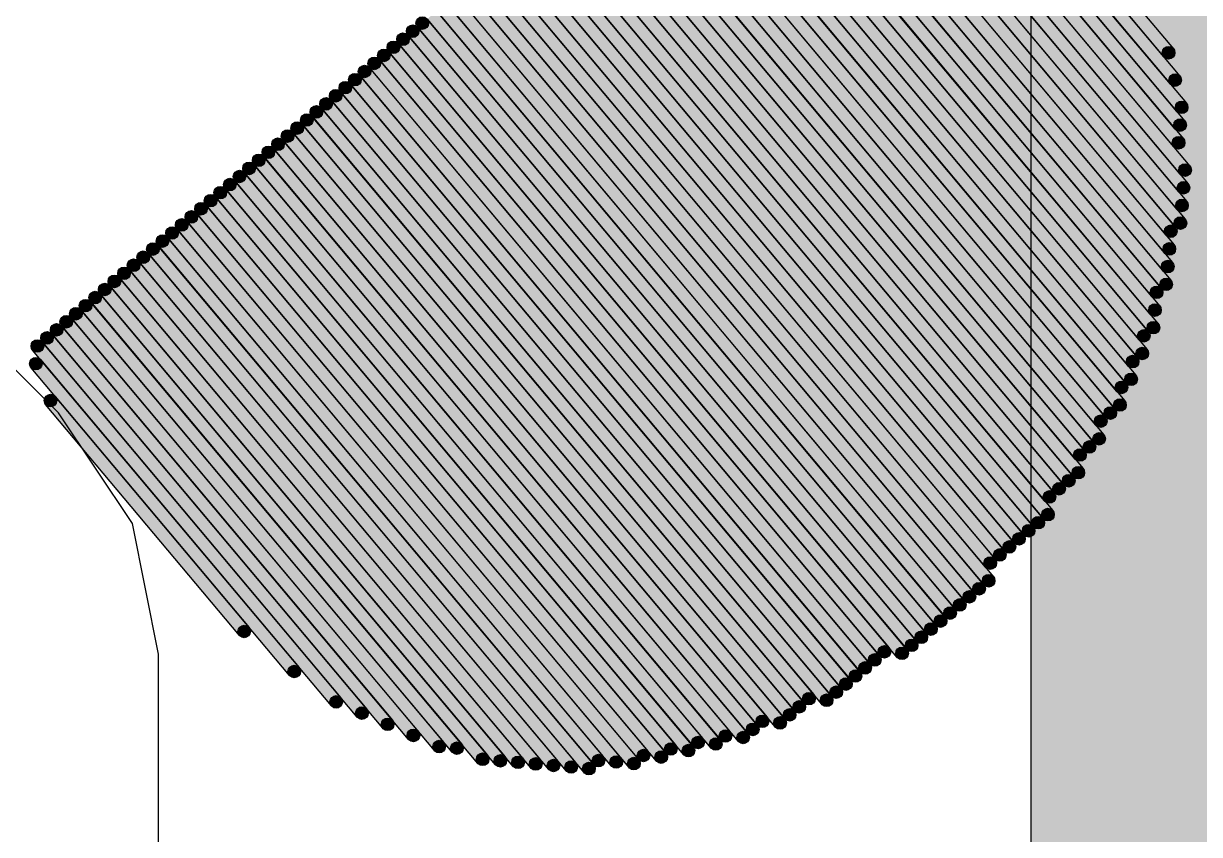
# Model space of a CAD drawing. Header units: millimetres. Extents: x -4 to 157, y -60 to 103.
# Drawn here: x 94.089 to 97.603, y 3.989 to 6.413 of the extents above; entities that cross this region are included whole.
import ezdxf

# ---------------------------------------------------------------- set-up
doc = ezdxf.new("R2010")
doc.units = ezdxf.units.MM
for name, color, linetype, true_color in [('BottomSolder', 6, 'Continuous', 0xff00ff), ('TopLayer', 1, 'Continuous', 0xff0000), ('TopOverlay', 2, 'Continuous', 0xffff00)]:
    doc.layers.add(name, color=color, linetype=linetype, true_color=true_color)

msp = doc.modelspace()

# ---------------------------------------------------------------- hatches: boundary and pattern name
at = {"layer": 'BottomSolder', "true_color": 0xff00ff}
for points in [[(96.5313, 7.4631), (96.5601, 7.4872), (97.5252, 6.3373), (97.4964, 6.3131)], [(96.5026, 7.4392), (96.5314, 7.4633), (97.5447, 6.2557), (97.516, 6.2315)], [(96.4451, 7.3908), (96.4738, 7.4149), (97.5596, 6.1211), (97.5308, 6.0969)], [(96.4738, 7.415), (96.5025, 7.4391), (97.5641, 6.1741), (97.5353, 6.1499)], [(96.4163, 7.3668), (96.4451, 7.3909), (97.555, 6.0683), (97.5262, 6.0442)], [(96.3876, 7.3425), (96.4163, 7.3667), (97.5744, 5.9866), (97.5456, 5.9624)], [(96.33, 7.2943), (96.3588, 7.3184), (97.5651, 5.8809), (97.5364, 5.8568)], [(96.3589, 7.3185), (96.3877, 7.3426), (97.5697, 5.9337), (97.541, 5.9096)], [(96.3013, 7.2702), (96.33, 7.2943), (97.5604, 5.828), (97.5317, 5.8039)], [(96.2438, 7.2219), (96.2726, 7.246), (97.5273, 5.751), (97.4985, 5.7269)], [(96.2726, 7.2462), (96.3013, 7.2704), (97.5317, 5.8039), (97.503, 5.7798)], [(96.215, 7.1978), (96.2437, 7.2219), (97.5224, 5.6981), (97.4937, 5.674)], [(96.1575, 7.1495), (96.1862, 7.1736), (97.4892, 5.621), (97.4604, 5.5969)], [(96.1863, 7.1737), (96.2151, 7.1978), (97.5178, 5.6451), (97.4891, 5.621)], [(96.1288, 7.1254), (96.1575, 7.1495), (97.4844, 5.5681), (97.4557, 5.544)], [(96.0713, 7.0772), (96.1, 7.1013), (97.4511, 5.4912), (97.4224, 5.4671)], [(96.1001, 7.1013), (96.1289, 7.1255), (97.4798, 5.5154), (97.4511, 5.4913)], [(96.0426, 7.0531), (96.0713, 7.0773), (97.4465, 5.4383), (97.4178, 5.4142)], [(95.9849, 7.0049), (96.0136, 7.029), (97.4131, 5.3613), (97.3843, 5.3371)], [(96.0138, 7.0288), (96.0426, 7.0529), (97.4176, 5.4142), (97.3889, 5.3901)], [(95.9563, 6.9807), (95.9851, 7.0048), (97.3844, 5.3371), (97.3557, 5.3129)], [(95.9277, 6.9566), (95.9565, 6.9807), (97.3797, 5.2844), (97.3509, 5.2603)], [(95.8701, 6.9082), (95.8988, 6.9324), (97.3223, 5.2361), (97.2935, 5.212)], [(95.8987, 6.9324), (95.9274, 6.9566), (97.351, 5.2603), (97.3223, 5.2362)], [(95.8412, 6.8841), (95.87, 6.9082), (97.3176, 5.1832), (97.2888, 5.1591)], [(95.7838, 6.8359), (95.8126, 6.86), (97.2602, 5.135), (97.2314, 5.1108)], [(95.8126, 6.8601), (95.8413, 6.8842), (97.2888, 5.159), (97.2601, 5.1349)], [(95.755, 6.8118), (95.7837, 6.8359), (97.2554, 5.0821), (97.2267, 5.058)], [(95.6976, 6.7635), (95.7264, 6.7876), (97.1979, 5.0339), (97.1692, 5.0098)], [(95.7263, 6.7878), (95.7551, 6.8119), (97.2268, 5.058), (97.198, 5.0339)], [(95.6687, 6.7395), (95.6975, 6.7636), (97.1692, 5.0098), (97.1404, 4.9857)], [(95.6113, 6.6913), (95.64, 6.7155), (97.136, 4.9327), (97.1072, 4.9086)], [(95.64, 6.7153), (95.6687, 6.7394), (97.1647, 4.9568), (97.1359, 4.9327)], [(95.5826, 6.6672), (95.6114, 6.6913), (97.1071, 4.9085), (97.0783, 4.8844)], [(95.525, 6.6188), (95.5538, 6.6429), (97.0496, 4.8604), (97.0208, 4.8362)], [(95.5538, 6.6428), (95.5825, 6.667), (97.0782, 4.8844), (97.0495, 4.8603)], [(95.4961, 6.5947), (95.5248, 6.6188), (97.0208, 4.8362), (96.9921, 4.8121)], [(95.4675, 6.5705), (95.4963, 6.5946), (96.9922, 4.812), (96.9634, 4.7879)], [(95.4101, 6.5223), (95.4389, 6.5464), (96.9588, 4.735), (96.93, 4.7109)], [(95.4388, 6.5464), (95.4675, 6.5705), (96.9875, 4.7591), (96.9588, 4.735)], [(95.3814, 6.4982), (95.4102, 6.5223), (96.9299, 4.7109), (96.9012, 4.6868)], [(95.3237, 6.45), (95.3525, 6.4741), (96.8722, 4.6625), (96.8435, 4.6384)], [(95.3525, 6.4741), (95.3813, 6.4983), (96.9012, 4.6869), (96.8725, 4.6628)], [(95.2949, 6.4259), (95.3237, 6.45), (96.8437, 4.6386), (96.815, 4.6145)], [(95.2376, 6.3776), (95.2664, 6.4017), (96.7863, 4.5903), (96.7576, 4.5662)], [(95.2661, 6.4018), (95.2949, 6.4259), (96.8149, 4.6145), (96.7861, 4.5904)], [(95.2087, 6.3534), (95.2374, 6.3775), (96.7575, 4.566), (96.7288, 4.5419)], [(95.1513, 6.3052), (95.1801, 6.3293), (96.6758, 4.5466), (96.6471, 4.5225)], [(95.18, 6.3293), (95.2087, 6.3534), (96.7287, 4.5421), (96.7, 4.5179)], [(95.1226, 6.2812), (95.1514, 6.3053), (96.6471, 4.5225), (96.6183, 4.4984)], [(95.065, 6.2327), (95.0937, 6.2568), (96.5895, 4.4744), (96.5607, 4.4502)], [(95.0937, 6.257), (95.1224, 6.2811), (96.6182, 4.4984), (96.5895, 4.4743)], [(95.0363, 6.2087), (95.065, 6.2328), (96.5608, 4.4503), (96.532, 4.4261)], [(95.0075, 6.1845), (95.0362, 6.2087), (96.532, 4.426), (96.5033, 4.4019)], [(94.95, 6.1363), (94.9787, 6.1605), (96.4504, 4.4066), (96.4216, 4.3824)], [(94.9788, 6.1604), (95.0075, 6.1845), (96.5033, 4.402), (96.4745, 4.3779)], [(94.9213, 6.1121), (94.9501, 6.1363), (96.4216, 4.3823), (96.3929, 4.3581)], [(94.8637, 6.064), (94.8924, 6.0881), (96.3641, 4.3342), (96.3353, 4.3101)], [(94.8926, 6.088), (94.9214, 6.1121), (96.3929, 4.3583), (96.3641, 4.3342)], [(94.835, 6.0397), (94.8637, 6.0639), (96.3113, 4.3389), (96.2825, 4.3148)], [(94.7774, 5.9915), (94.8062, 6.0157), (96.2538, 4.2906), (96.2251, 4.2665)], [(94.8061, 6.0156), (94.8349, 6.0397), (96.2825, 4.3147), (96.2538, 4.2906)], [(94.7486, 5.9676), (94.7774, 5.9917), (96.2009, 4.2951), (96.1722, 4.271)], [(94.6912, 5.9191), (94.72, 5.9432), (96.1192, 4.2757), (96.0905, 4.2516)], [(94.72, 5.9433), (94.7488, 5.9674), (96.1722, 4.2711), (96.1434, 4.247)], [(94.6625, 5.895), (94.6912, 5.9192), (96.0906, 4.2514), (96.0618, 4.2272)], [(94.605, 5.8468), (94.6338, 5.871), (96.009, 4.232), (95.9802, 4.2078)], [(94.6337, 5.8709), (94.6625, 5.895), (96.0377, 4.2562), (96.009, 4.2321)], [(94.5763, 5.8226), (94.605, 5.8467), (95.9561, 4.2367), (95.9273, 4.2126)], [(94.5187, 5.7745), (94.5475, 5.7986), (95.8744, 4.2172), (95.8457, 4.1931)], [(94.5475, 5.7986), (94.5762, 5.8227), (95.9272, 4.2126), (95.8985, 4.1885)], [(94.4899, 5.7502), (94.5187, 5.7743), (95.8216, 4.2216), (95.7928, 4.1975)], [(94.4612, 5.7263), (94.49, 5.7504), (95.7929, 4.1976), (95.7641, 4.1735)], [(94.4035, 5.6779), (94.4323, 5.702), (95.6871, 4.2069), (95.6583, 4.1828)], [(94.4323, 5.702), (94.4611, 5.7261), (95.7399, 4.2024), (95.7111, 4.1782)], [(94.375, 5.6538), (94.4037, 5.6779), (95.6341, 4.2116), (95.6054, 4.1874)], [(94.3175, 5.6054), (94.3462, 5.6296), (95.5283, 4.2209), (95.4995, 4.1967)], [(94.3463, 5.6297), (94.3751, 5.6538), (95.5812, 4.2162), (95.5524, 4.1921)], [(94.2887, 5.5814), (94.3174, 5.6056), (95.4754, 4.2255), (95.4466, 4.2013)], [(94.2312, 5.5332), (94.2599, 5.5573), (95.3455, 4.2635), (95.3168, 4.2393)], [(94.26, 5.5572), (94.2888, 5.5813), (95.3985, 4.2587), (95.3698, 4.2346)], [(94.2025, 5.509), (94.2312, 5.5332), (95.2686, 4.2968), (95.2398, 4.2727)], [(94.1449, 5.4608), (94.1736, 5.4849), (95.1147, 4.3635), (95.0859, 4.3393)], [(94.1737, 5.4849), (94.2025, 5.509), (95.1915, 4.3301), (95.1627, 4.306)], [(94.1162, 5.4366), (94.145, 5.4608), (95.0376, 4.397), (95.0089, 4.3729)], [(94.1115, 5.3838), (94.1402, 5.4079), (94.9124, 4.4879), (94.8837, 4.4638)], [(94.1552, 5.2734), (94.184, 5.2976), (94.7629, 4.6075), (94.7342, 4.5833)]]:
    msp.add_hatch(color=6, dxfattribs=at).paths.add_polyline_path(points, flags=0)
h = msp.add_hatch(color=6, dxfattribs=at)
edge = h.paths.add_edge_path(flags=0)
edge.add_arc((95.2805, 6.4138), 0.0188, 0, 360)
h = msp.add_hatch(color=6, dxfattribs=at)
edge = h.paths.add_edge_path(flags=0)
edge.add_arc((95.252, 6.3896), 0.0188, 0, 360)
h = msp.add_hatch(color=6, dxfattribs=at)
edge = h.paths.add_edge_path(flags=0)
edge.add_arc((95.223, 6.3655), 0.0188, 0, 360)
h = msp.add_hatch(color=6, dxfattribs=at)
edge = h.paths.add_edge_path(flags=0)
edge.add_arc((95.1657, 6.3172), 0.0188, 0, 360)
h = msp.add_hatch(color=6, dxfattribs=at)
edge = h.paths.add_edge_path(flags=0)
edge.add_arc((95.1944, 6.3413), 0.0188, 0, 360)
h = msp.add_hatch(color=6, dxfattribs=at)
edge = h.paths.add_edge_path(flags=0)
edge.add_arc((97.5108, 6.3252), 0.0188, 0, 360)
h = msp.add_hatch(color=6, dxfattribs=at)
edge = h.paths.add_edge_path(flags=0)
edge.add_arc((95.137, 6.2933), 0.0188, 0, 360)
h = msp.add_hatch(color=6, dxfattribs=at)
edge = h.paths.add_edge_path(flags=0)
edge.add_arc((95.0793, 6.2448), 0.0188, 0, 360)
h = msp.add_hatch(color=6, dxfattribs=at)
edge = h.paths.add_edge_path(flags=0)
edge.add_arc((95.1081, 6.2691), 0.0188, 0, 360)
h = msp.add_hatch(color=6, dxfattribs=at)
edge = h.paths.add_edge_path(flags=0)
edge.add_arc((97.5303, 6.2436), 0.0188, 0, 360)
h = msp.add_hatch(color=6, dxfattribs=at)
edge = h.paths.add_edge_path(flags=0)
edge.add_arc((95.0507, 6.2208), 0.0188, 0, 360)
h = msp.add_hatch(color=6, dxfattribs=at)
edge = h.paths.add_edge_path(flags=0)
edge.add_arc((94.9931, 6.1724), 0.0188, 0, 360)
h = msp.add_hatch(color=6, dxfattribs=at)
edge = h.paths.add_edge_path(flags=0)
edge.add_arc((95.0219, 6.1966), 0.0188, 0, 360)
h = msp.add_hatch(color=6, dxfattribs=at)
edge = h.paths.add_edge_path(flags=0)
edge.add_arc((94.9643, 6.1484), 0.0188, 0, 360)
h = msp.add_hatch(color=6, dxfattribs=at)
edge = h.paths.add_edge_path(flags=0)
edge.add_arc((97.5497, 6.162), 0.0188, 0, 360)
h = msp.add_hatch(color=6, dxfattribs=at)
edge = h.paths.add_edge_path(flags=0)
edge.add_arc((94.907, 6.1), 0.0188, 0, 360)
h = msp.add_hatch(color=6, dxfattribs=at)
edge = h.paths.add_edge_path(flags=0)
edge.add_arc((94.9357, 6.1242), 0.0188, 0, 360)
h = msp.add_hatch(color=6, dxfattribs=at)
edge = h.paths.add_edge_path(flags=0)
edge.add_arc((97.5452, 6.109), 0.0188, 0, 360)
h = msp.add_hatch(color=6, dxfattribs=at)
edge = h.paths.add_edge_path(flags=0)
edge.add_arc((94.8781, 6.0761), 0.0188, 0, 360)
h = msp.add_hatch(color=6, dxfattribs=at)
edge = h.paths.add_edge_path(flags=0)
edge.add_arc((94.8205, 6.0277), 0.0188, 0, 360)
h = msp.add_hatch(color=6, dxfattribs=at)
edge = h.paths.add_edge_path(flags=0)
edge.add_arc((94.8494, 6.0518), 0.0188, 0, 360)
h = msp.add_hatch(color=6, dxfattribs=at)
edge = h.paths.add_edge_path(flags=0)
edge.add_arc((97.5406, 6.0562), 0.0188, 0, 360)
h = msp.add_hatch(color=6, dxfattribs=at)
edge = h.paths.add_edge_path(flags=0)
edge.add_arc((94.7918, 6.0036), 0.0188, 0, 360)
h = msp.add_hatch(color=6, dxfattribs=at)
edge = h.paths.add_edge_path(flags=0)
edge.add_arc((94.7344, 5.9553), 0.0188, 0, 360)
h = msp.add_hatch(color=6, dxfattribs=at)
edge = h.paths.add_edge_path(flags=0)
edge.add_arc((94.763, 5.9796), 0.0188, 0, 360)
h = msp.add_hatch(color=6, dxfattribs=at)
edge = h.paths.add_edge_path(flags=0)
edge.add_arc((97.56, 5.9745), 0.0188, 0, 360)
h = msp.add_hatch(color=6, dxfattribs=at)
edge = h.paths.add_edge_path(flags=0)
edge.add_arc((94.7056, 5.9311), 0.0188, 0, 360)
h = msp.add_hatch(color=6, dxfattribs=at)
edge = h.paths.add_edge_path(flags=0)
edge.add_arc((97.5553, 5.9216), 0.0188, 0, 360)
h = msp.add_hatch(color=6, dxfattribs=at)
edge = h.paths.add_edge_path(flags=0)
edge.add_arc((94.6769, 5.9071), 0.0188, 0, 360)
h = msp.add_hatch(color=6, dxfattribs=at)
edge = h.paths.add_edge_path(flags=0)
edge.add_arc((94.6194, 5.8589), 0.0188, 0, 360)
h = msp.add_hatch(color=6, dxfattribs=at)
edge = h.paths.add_edge_path(flags=0)
edge.add_arc((94.6481, 5.883), 0.0188, 0, 360)
h = msp.add_hatch(color=6, dxfattribs=at)
edge = h.paths.add_edge_path(flags=0)
edge.add_arc((97.5507, 5.8688), 0.0188, 0, 360)
h = msp.add_hatch(color=6, dxfattribs=at)
edge = h.paths.add_edge_path(flags=0)
edge.add_arc((94.5906, 5.8346), 0.0188, 0, 360)
h = msp.add_hatch(color=6, dxfattribs=at)
edge = h.paths.add_edge_path(flags=0)
edge.add_arc((97.546, 5.816), 0.0188, 0, 360)
h = msp.add_hatch(color=6, dxfattribs=at)
edge = h.paths.add_edge_path(flags=0)
edge.add_arc((94.5331, 5.7865), 0.0188, 0, 360)
h = msp.add_hatch(color=6, dxfattribs=at)
edge = h.paths.add_edge_path(flags=0)
edge.add_arc((94.5618, 5.8106), 0.0188, 0, 360)
h = msp.add_hatch(color=6, dxfattribs=at)
edge = h.paths.add_edge_path(flags=0)
edge.add_arc((97.5173, 5.7918), 0.0188, 0, 360)
h = msp.add_hatch(color=6, dxfattribs=at)
edge = h.paths.add_edge_path(flags=0)
edge.add_arc((94.5043, 5.7623), 0.0188, 0, 360)
h = msp.add_hatch(color=6, dxfattribs=at)
edge = h.paths.add_edge_path(flags=0)
edge.add_arc((94.4467, 5.714), 0.0188, 0, 360)
h = msp.add_hatch(color=6, dxfattribs=at)
edge = h.paths.add_edge_path(flags=0)
edge.add_arc((94.4756, 5.7384), 0.0188, 0, 360)
h = msp.add_hatch(color=6, dxfattribs=at)
edge = h.paths.add_edge_path(flags=0)
edge.add_arc((97.5129, 5.7389), 0.0188, 0, 360)
h = msp.add_hatch(color=6, dxfattribs=at)
edge = h.paths.add_edge_path(flags=0)
edge.add_arc((94.4179, 5.69), 0.0188, 0, 360)
h = msp.add_hatch(color=6, dxfattribs=at)
edge = h.paths.add_edge_path(flags=0)
edge.add_arc((97.5081, 5.686), 0.0188, 0, 360)
h = msp.add_hatch(color=6, dxfattribs=at)
edge = h.paths.add_edge_path(flags=0)
edge.add_arc((94.3607, 5.6418), 0.0188, 0, 360)
h = msp.add_hatch(color=6, dxfattribs=at)
edge = h.paths.add_edge_path(flags=0)
edge.add_arc((94.3894, 5.6658), 0.0188, 0, 360)
h = msp.add_hatch(color=6, dxfattribs=at)
edge = h.paths.add_edge_path(flags=0)
edge.add_arc((94.3318, 5.6175), 0.0188, 0, 360)
h = msp.add_hatch(color=6, dxfattribs=at)
edge = h.paths.add_edge_path(flags=0)
edge.add_arc((97.4748, 5.609), 0.0188, 0, 360)
h = msp.add_hatch(color=6, dxfattribs=at)
edge = h.paths.add_edge_path(flags=0)
edge.add_arc((97.5034, 5.633), 0.0188, 0, 360)
h = msp.add_hatch(color=6, dxfattribs=at)
edge = h.paths.add_edge_path(flags=0)
edge.add_arc((94.2744, 5.5693), 0.0188, 0, 360)
h = msp.add_hatch(color=6, dxfattribs=at)
edge = h.paths.add_edge_path(flags=0)
edge.add_arc((94.3031, 5.5935), 0.0188, 0, 360)
h = msp.add_hatch(color=6, dxfattribs=at)
edge = h.paths.add_edge_path(flags=0)
edge.add_arc((94.2455, 5.5452), 0.0188, 0, 360)
h = msp.add_hatch(color=6, dxfattribs=at)
edge = h.paths.add_edge_path(flags=0)
edge.add_arc((97.4701, 5.556), 0.0188, 0, 360)
h = msp.add_hatch(color=6, dxfattribs=at)
edge = h.paths.add_edge_path(flags=0)
edge.add_arc((94.2168, 5.5211), 0.0188, 0, 360)
h = msp.add_hatch(color=6, dxfattribs=at)
edge = h.paths.add_edge_path(flags=0)
edge.add_arc((97.4654, 5.5034), 0.0188, 0, 360)
h = msp.add_hatch(color=6, dxfattribs=at)
edge = h.paths.add_edge_path(flags=0)
edge.add_arc((94.1593, 5.4729), 0.0188, 0, 360)
h = msp.add_hatch(color=6, dxfattribs=at)
edge = h.paths.add_edge_path(flags=0)
edge.add_arc((94.1881, 5.497), 0.0188, 0, 360)
h = msp.add_hatch(color=6, dxfattribs=at)
edge = h.paths.add_edge_path(flags=0)
edge.add_arc((97.4368, 5.4792), 0.0188, 0, 360)
h = msp.add_hatch(color=6, dxfattribs=at)
edge = h.paths.add_edge_path(flags=0)
edge.add_arc((94.1306, 5.4487), 0.0188, 0, 360)
h = msp.add_hatch(color=6, dxfattribs=at)
edge = h.paths.add_edge_path(flags=0)
edge.add_arc((94.1259, 5.3958), 0.0188, 0, 360)
h = msp.add_hatch(color=6, dxfattribs=at)
edge = h.paths.add_edge_path(flags=0)
edge.add_arc((97.4033, 5.4022), 0.0188, 0, 360)
h = msp.add_hatch(color=6, dxfattribs=at)
edge = h.paths.add_edge_path(flags=0)
edge.add_arc((97.4321, 5.4262), 0.0188, 0, 360)
h = msp.add_hatch(color=6, dxfattribs=at)
edge = h.paths.add_edge_path(flags=0)
edge.add_arc((97.37, 5.325), 0.0188, 0, 360)
h = msp.add_hatch(color=6, dxfattribs=at)
edge = h.paths.add_edge_path(flags=0)
edge.add_arc((97.3987, 5.3492), 0.0188, 0, 360)
h = msp.add_hatch(color=6, dxfattribs=at)
edge = h.paths.add_edge_path(flags=0)
edge.add_arc((94.1696, 5.2855), 0.0188, 0, 360)
h = msp.add_hatch(color=6, dxfattribs=at)
edge = h.paths.add_edge_path(flags=0)
edge.add_arc((97.3653, 5.2723), 0.0188, 0, 360)
h = msp.add_hatch(color=6, dxfattribs=at)
edge = h.paths.add_edge_path(flags=0)
edge.add_arc((97.3079, 5.224), 0.0188, 0, 360)
h = msp.add_hatch(color=6, dxfattribs=at)
edge = h.paths.add_edge_path(flags=0)
edge.add_arc((97.3367, 5.2483), 0.0188, 0, 360)
h = msp.add_hatch(color=6, dxfattribs=at)
edge = h.paths.add_edge_path(flags=0)
edge.add_arc((97.2744, 5.147), 0.0188, 0, 360)
h = msp.add_hatch(color=6, dxfattribs=at)
edge = h.paths.add_edge_path(flags=0)
edge.add_arc((97.3032, 5.1712), 0.0188, 0, 360)
h = msp.add_hatch(color=6, dxfattribs=at)
edge = h.paths.add_edge_path(flags=0)
edge.add_arc((97.2458, 5.1229), 0.0188, 0, 360)
h = msp.add_hatch(color=6, dxfattribs=at)
edge = h.paths.add_edge_path(flags=0)
edge.add_arc((97.2124, 5.0459), 0.0188, 0, 360)
h = msp.add_hatch(color=6, dxfattribs=at)
edge = h.paths.add_edge_path(flags=0)
edge.add_arc((97.241, 5.0701), 0.0188, 0, 360)
h = msp.add_hatch(color=6, dxfattribs=at)
edge = h.paths.add_edge_path(flags=0)
edge.add_arc((97.1836, 5.0219), 0.0188, 0, 360)
h = msp.add_hatch(color=6, dxfattribs=at)
edge = h.paths.add_edge_path(flags=0)
edge.add_arc((97.1548, 4.9977), 0.0188, 0, 360)
h = msp.add_hatch(color=6, dxfattribs=at)
edge = h.paths.add_edge_path(flags=0)
edge.add_arc((97.1503, 4.9448), 0.0188, 0, 360)
h = msp.add_hatch(color=6, dxfattribs=at)
edge = h.paths.add_edge_path(flags=0)
edge.add_arc((97.1216, 4.9206), 0.0188, 0, 360)
h = msp.add_hatch(color=6, dxfattribs=at)
edge = h.paths.add_edge_path(flags=0)
edge.add_arc((97.0638, 4.8724), 0.0188, 0, 360)
h = msp.add_hatch(color=6, dxfattribs=at)
edge = h.paths.add_edge_path(flags=0)
edge.add_arc((97.0927, 4.8965), 0.0188, 0, 360)
h = msp.add_hatch(color=6, dxfattribs=at)
edge = h.paths.add_edge_path(flags=0)
edge.add_arc((97.0352, 4.8483), 0.0188, 0, 360)
h = msp.add_hatch(color=6, dxfattribs=at)
edge = h.paths.add_edge_path(flags=0)
edge.add_arc((96.9778, 4.7999), 0.0188, 0, 360)
h = msp.add_hatch(color=6, dxfattribs=at)
edge = h.paths.add_edge_path(flags=0)
edge.add_arc((97.0065, 4.8242), 0.0188, 0, 360)
h = msp.add_hatch(color=6, dxfattribs=at)
edge = h.paths.add_edge_path(flags=0)
edge.add_arc((96.9732, 4.747), 0.0188, 0, 360)
h = msp.add_hatch(color=6, dxfattribs=at)
edge = h.paths.add_edge_path(flags=0)
edge.add_arc((96.9155, 4.6989), 0.0188, 0, 360)
h = msp.add_hatch(color=6, dxfattribs=at)
edge = h.paths.add_edge_path(flags=0)
edge.add_arc((96.9444, 4.723), 0.0188, 0, 360)
h = msp.add_hatch(color=6, dxfattribs=at)
edge = h.paths.add_edge_path(flags=0)
edge.add_arc((96.8868, 4.6749), 0.0188, 0, 360)
h = msp.add_hatch(color=6, dxfattribs=at)
edge = h.paths.add_edge_path(flags=0)
edge.add_arc((96.8293, 4.6265), 0.0188, 0, 360)
h = msp.add_hatch(color=6, dxfattribs=at)
edge = h.paths.add_edge_path(flags=0)
edge.add_arc((96.8579, 4.6505), 0.0188, 0, 360)
h = msp.add_hatch(color=6, dxfattribs=at)
edge = h.paths.add_edge_path(flags=0)
edge.add_arc((94.7485, 4.5954), 0.0188, 0, 360)
h = msp.add_hatch(color=6, dxfattribs=at)
edge = h.paths.add_edge_path(flags=0)
edge.add_arc((96.8005, 4.6025), 0.0188, 0, 360)
h = msp.add_hatch(color=6, dxfattribs=at)
edge = h.paths.add_edge_path(flags=0)
edge.add_arc((96.7431, 4.554), 0.0188, 0, 360)
h = msp.add_hatch(color=6, dxfattribs=at)
edge = h.paths.add_edge_path(flags=0)
edge.add_arc((96.7719, 4.5782), 0.0188, 0, 360)
h = msp.add_hatch(color=6, dxfattribs=at)
edge = h.paths.add_edge_path(flags=0)
edge.add_arc((96.6615, 4.5346), 0.0188, 0, 360)
h = msp.add_hatch(color=6, dxfattribs=at)
edge = h.paths.add_edge_path(flags=0)
edge.add_arc((96.7143, 4.53), 0.0188, 0, 360)
h = msp.add_hatch(color=6, dxfattribs=at)
edge = h.paths.add_edge_path(flags=0)
edge.add_arc((96.6039, 4.4864), 0.0188, 0, 360)
h = msp.add_hatch(color=6, dxfattribs=at)
edge = h.paths.add_edge_path(flags=0)
edge.add_arc((96.6327, 4.5105), 0.0188, 0, 360)
h = msp.add_hatch(color=6, dxfattribs=at)
edge = h.paths.add_edge_path(flags=0)
edge.add_arc((94.898, 4.4758), 0.0188, 0, 360)
h = msp.add_hatch(color=6, dxfattribs=at)
edge = h.paths.add_edge_path(flags=0)
edge.add_arc((96.5751, 4.4623), 0.0188, 0, 360)
h = msp.add_hatch(color=6, dxfattribs=at)
edge = h.paths.add_edge_path(flags=0)
edge.add_arc((96.5177, 4.414), 0.0188, 0, 360)
h = msp.add_hatch(color=6, dxfattribs=at)
edge = h.paths.add_edge_path(flags=0)
edge.add_arc((96.5464, 4.4382), 0.0188, 0, 360)
h = msp.add_hatch(color=6, dxfattribs=at)
edge = h.paths.add_edge_path(flags=0)
edge.add_arc((95.0233, 4.385), 0.0188, 0, 360)
h = msp.add_hatch(color=6, dxfattribs=at)
edge = h.paths.add_edge_path(flags=0)
edge.add_arc((96.436, 4.3945), 0.0188, 0, 360)
h = msp.add_hatch(color=6, dxfattribs=at)
edge = h.paths.add_edge_path(flags=0)
edge.add_arc((96.4889, 4.3899), 0.0188, 0, 360)
h = msp.add_hatch(color=6, dxfattribs=at)
edge = h.paths.add_edge_path(flags=0)
edge.add_arc((95.1003, 4.3514), 0.0188, 0, 360)
h = msp.add_hatch(color=6, dxfattribs=at)
edge = h.paths.add_edge_path(flags=0)
edge.add_arc((96.3785, 4.3462), 0.0188, 0, 360)
h = msp.add_hatch(color=6, dxfattribs=at)
edge = h.paths.add_edge_path(flags=0)
edge.add_arc((96.4073, 4.3702), 0.0188, 0, 360)
h = msp.add_hatch(color=6, dxfattribs=at)
edge = h.paths.add_edge_path(flags=0)
edge.add_arc((95.1771, 4.318), 0.0188, 0, 360)
h = msp.add_hatch(color=6, dxfattribs=at)
edge = h.paths.add_edge_path(flags=0)
edge.add_arc((96.2969, 4.3268), 0.0188, 0, 360)
h = msp.add_hatch(color=6, dxfattribs=at)
edge = h.paths.add_edge_path(flags=0)
edge.add_arc((96.3497, 4.3222), 0.0188, 0, 360)
h = msp.add_hatch(color=6, dxfattribs=at)
edge = h.paths.add_edge_path(flags=0)
edge.add_arc((95.2542, 4.2848), 0.0188, 0, 360)
h = msp.add_hatch(color=6, dxfattribs=at)
edge = h.paths.add_edge_path(flags=0)
edge.add_arc((96.1866, 4.2831), 0.0188, 0, 360)
h = msp.add_hatch(color=6, dxfattribs=at)
edge = h.paths.add_edge_path(flags=0)
edge.add_arc((96.2395, 4.2786), 0.0188, 0, 360)
h = msp.add_hatch(color=6, dxfattribs=at)
edge = h.paths.add_edge_path(flags=0)
edge.add_arc((96.2682, 4.3027), 0.0188, 0, 360)
h = msp.add_hatch(color=6, dxfattribs=at)
edge = h.paths.add_edge_path(flags=0)
edge.add_arc((95.3311, 4.2514), 0.0188, 0, 360)
h = msp.add_hatch(color=6, dxfattribs=at)
edge = h.paths.add_edge_path(flags=0)
edge.add_arc((95.3842, 4.2466), 0.0188, 0, 360)
h = msp.add_hatch(color=6, dxfattribs=at)
edge = h.paths.add_edge_path(flags=0)
edge.add_arc((96.0233, 4.2442), 0.0188, 0, 360)
h = msp.add_hatch(color=6, dxfattribs=at)
edge = h.paths.add_edge_path(flags=0)
edge.add_arc((96.0762, 4.2393), 0.0188, 0, 360)
h = msp.add_hatch(color=6, dxfattribs=at)
edge = h.paths.add_edge_path(flags=0)
edge.add_arc((96.1048, 4.2636), 0.0188, 0, 360)
h = msp.add_hatch(color=6, dxfattribs=at)
edge = h.paths.add_edge_path(flags=0)
edge.add_arc((96.1578, 4.259), 0.0188, 0, 360)
h = msp.add_hatch(color=6, dxfattribs=at)
edge = h.paths.add_edge_path(flags=0)
edge.add_arc((95.461, 4.2134), 0.0188, 0, 360)
h = msp.add_hatch(color=6, dxfattribs=at)
edge = h.paths.add_edge_path(flags=0)
edge.add_arc((95.5139, 4.2088), 0.0188, 0, 360)
h = msp.add_hatch(color=6, dxfattribs=at)
edge = h.paths.add_edge_path(flags=0)
edge.add_arc((95.5668, 4.2042), 0.0188, 0, 360)
h = msp.add_hatch(color=6, dxfattribs=at)
edge = h.paths.add_edge_path(flags=0)
edge.add_arc((95.6197, 4.1995), 0.0188, 0, 360)
h = msp.add_hatch(color=6, dxfattribs=at)
edge = h.paths.add_edge_path(flags=0)
edge.add_arc((95.8072, 4.2096), 0.0188, 0, 360)
h = msp.add_hatch(color=6, dxfattribs=at)
edge = h.paths.add_edge_path(flags=0)
edge.add_arc((95.8601, 4.2052), 0.0188, 0, 360)
h = msp.add_hatch(color=6, dxfattribs=at)
edge = h.paths.add_edge_path(flags=0)
edge.add_arc((95.9129, 4.2005), 0.0188, 0, 360)
h = msp.add_hatch(color=6, dxfattribs=at)
edge = h.paths.add_edge_path(flags=0)
edge.add_arc((95.9417, 4.2247), 0.0188, 0, 360)
h = msp.add_hatch(color=6, dxfattribs=at)
edge = h.paths.add_edge_path(flags=0)
edge.add_arc((95.9946, 4.2199), 0.0188, 0, 360)
h = msp.add_hatch(color=6, dxfattribs=at)
edge = h.paths.add_edge_path(flags=0)
edge.add_arc((95.6727, 4.1948), 0.0188, 0, 360)
h = msp.add_hatch(color=6, dxfattribs=at)
edge = h.paths.add_edge_path(flags=0)
edge.add_arc((95.7255, 4.1903), 0.0188, 0, 360)
h = msp.add_hatch(color=6, dxfattribs=at)
edge = h.paths.add_edge_path(flags=0)
edge.add_arc((95.7785, 4.1855), 0.0188, 0, 360)
at = {"layer": 'TopOverlay', "true_color": 0xffff00}
msp.add_hatch(color=2, dxfattribs=at).paths.add_polyline_path([(97.9, 1.7961), (97.1, 1.7961), (97.1, 13.9764), (97.9, 13.9764)], flags=0)

# ---------------------------------------------------------------- linework, layer by layer
at = {"layer": 'BottomSolder', "color": 6, "true_color": 0xff00ff}
for p, q in [((96.5601, 7.4872), (97.5252, 6.3373)), ((97.4964, 6.3131), (96.5313, 7.4631)), ((96.5314, 7.4633), (97.5447, 6.2557)), ((97.5353, 6.1499), (96.4738, 7.415)), ((96.4738, 7.4149), (97.5596, 6.1211)), ((96.5025, 7.4391), (97.5641, 6.1741)), ((97.516, 6.2315), (96.5026, 7.4392)), ((96.4451, 7.3909), (97.555, 6.0683)), ((97.5308, 6.0969), (96.4451, 7.3908)), ((97.5262, 6.0442), (96.4163, 7.3668)), ((96.4163, 7.3667), (97.5744, 5.9866)), ((96.3588, 7.3184), (97.5651, 5.8809)), ((97.541, 5.9096), (96.3589, 7.3185)), ((97.5456, 5.9624), (96.3876, 7.3425)), ((96.3877, 7.3426), (97.5697, 5.9337)), ((97.5364, 5.8568), (96.33, 7.2943)), ((96.33, 7.2943), (97.5604, 5.828)), ((97.503, 5.7798), (96.2726, 7.2462)), ((96.2726, 7.246), (97.5273, 5.751)), ((96.3013, 7.2704), (97.5317, 5.8039)), ((97.5317, 5.8039), (96.3013, 7.2702)), ((96.2437, 7.2219), (97.5224, 5.6981)), ((97.4985, 5.7269), (96.2438, 7.2219)), ((96.1862, 7.1736), (97.4892, 5.621)), ((97.4891, 5.621), (96.1863, 7.1737)), ((97.4937, 5.674), (96.215, 7.1978)), ((96.2151, 7.1978), (97.5178, 5.6451)), ((97.4604, 5.5969), (96.1575, 7.1495)), ((96.1575, 7.1495), (97.4844, 5.5681)), ((96.1, 7.1013), (97.4511, 5.4912)), ((97.4511, 5.4913), (96.1001, 7.1013)), ((97.4557, 5.544), (96.1288, 7.1254)), ((96.1289, 7.1255), (97.4798, 5.5154)), ((96.0713, 7.0773), (97.4465, 5.4383)), ((97.4224, 5.4671), (96.0713, 7.0772)), ((96.0136, 7.029), (97.4131, 5.3613)), ((97.3889, 5.3901), (96.0138, 7.0288)), ((97.4178, 5.4142), (96.0426, 7.0531)), ((96.0426, 7.0529), (97.4176, 5.4142)), ((97.3843, 5.3371), (95.9849, 7.0049)), ((95.9851, 7.0048), (97.3844, 5.3371)), ((97.3557, 5.3129), (95.9563, 6.9807)), ((95.9565, 6.9807), (97.3797, 5.2844)), ((97.3223, 5.2362), (95.8987, 6.9324)), ((95.8988, 6.9324), (97.3223, 5.2361)), ((95.9274, 6.9566), (97.351, 5.2603)), ((97.3509, 5.2603), (95.9277, 6.9566)), ((95.87, 6.9082), (97.3176, 5.1832)), ((97.2935, 5.212), (95.8701, 6.9082)), ((97.2601, 5.1349), (95.8126, 6.8601)), ((95.8126, 6.86), (97.2602, 5.135)), ((97.2888, 5.1591), (95.8412, 6.8841)), ((95.8413, 6.8842), (97.2888, 5.159)), ((95.7837, 6.8359), (97.2554, 5.0821)), ((97.2314, 5.1108), (95.7838, 6.8359)), ((97.198, 5.0339), (95.7263, 6.7878)), ((95.7264, 6.7876), (97.1979, 5.0339)), ((97.2267, 5.058), (95.755, 6.8118)), ((95.7551, 6.8119), (97.2268, 5.058)), ((95.6975, 6.7636), (97.1692, 5.0098)), ((97.1692, 5.0098), (95.6976, 6.7635)), ((95.64, 6.7155), (97.136, 4.9327)), ((97.1359, 4.9327), (95.64, 6.7153)), ((97.1404, 4.9857), (95.6687, 6.7395)), ((95.6687, 6.7394), (97.1647, 4.9568)), ((97.1072, 4.9086), (95.6113, 6.6913)), ((95.6114, 6.6913), (97.1071, 4.9085)), ((95.5538, 6.6429), (97.0496, 4.8604)), ((97.0495, 4.8603), (95.5538, 6.6428)), ((95.5825, 6.667), (97.0782, 4.8844)), ((97.0783, 4.8844), (95.5826, 6.6672)), ((95.5248, 6.6188), (97.0208, 4.8362)), ((97.0208, 4.8362), (95.525, 6.6188)), ((96.9921, 4.8121), (95.4961, 6.5947)), ((95.4963, 6.5946), (96.9922, 4.812)), ((96.9588, 4.735), (95.4388, 6.5464)), ((95.4389, 6.5464), (96.9588, 4.735)), ((96.9634, 4.7879), (95.4675, 6.5705)), ((95.4675, 6.5705), (96.9875, 4.7591)), ((96.93, 4.7109), (95.4101, 6.5223)), ((95.4102, 6.5223), (96.9299, 4.7109)), ((96.8725, 4.6628), (95.3525, 6.4741)), ((95.3525, 6.4741), (96.8722, 4.6625)), ((95.3813, 6.4983), (96.9012, 4.6869)), ((96.9012, 4.6868), (95.3814, 6.4982)), ((96.8435, 4.6384), (95.3237, 6.45)), ((95.3237, 6.45), (96.8437, 4.6386)), ((95.2376, 6.3776), (95.2664, 6.4017)), ((95.2661, 6.4018), (95.2949, 6.4259)), ((96.7861, 4.5904), (95.2661, 6.4018)), ((95.2664, 6.4017), (96.7863, 4.5903)), ((96.815, 4.6145), (95.2949, 6.4259)), ((95.2949, 6.4259), (96.8149, 4.6145)), ((95.2087, 6.3534), (95.2374, 6.3775)), ((95.2374, 6.3775), (96.7575, 4.566)), ((96.7576, 4.5662), (95.2376, 6.3776)), ((95.1513, 6.3052), (95.1801, 6.3293)), ((95.18, 6.3293), (95.2087, 6.3534)), ((96.7, 4.5179), (95.18, 6.3293)), ((95.1801, 6.3293), (96.6758, 4.5466)), ((96.7288, 4.5419), (95.2087, 6.3534)), ((95.2087, 6.3534), (96.7287, 4.5421)), ((97.5252, 6.3373), (97.4964, 6.3131)), ((95.1226, 6.2812), (95.1514, 6.3053)), ((96.6471, 4.5225), (95.1513, 6.3052)), ((95.1514, 6.3053), (96.6471, 4.5225)), ((95.065, 6.2327), (95.0937, 6.2568)), ((95.0937, 6.257), (95.1224, 6.2811)), ((96.5895, 4.4743), (95.0937, 6.257)), ((95.0937, 6.2568), (96.5895, 4.4744)), ((95.1224, 6.2811), (96.6182, 4.4984)), ((96.6183, 4.4984), (95.1226, 6.2812)), ((97.5447, 6.2557), (97.516, 6.2315)), ((95.0363, 6.2087), (95.065, 6.2328)), ((95.065, 6.2328), (96.5608, 4.4503)), ((96.5607, 4.4502), (95.065, 6.2327)), ((95.0075, 6.1845), (95.0362, 6.2087)), ((95.0362, 6.2087), (96.532, 4.426)), ((96.532, 4.4261), (95.0363, 6.2087)), ((94.95, 6.1363), (94.9787, 6.1605)), ((94.9787, 6.1605), (96.4504, 4.4066)), ((94.9788, 6.1604), (95.0075, 6.1845)), ((96.4745, 4.3779), (94.9788, 6.1604)), ((96.5033, 4.4019), (95.0075, 6.1845)), ((95.0075, 6.1845), (96.5033, 4.402)), ((97.5641, 6.1741), (97.5353, 6.1499)), ((94.9213, 6.1121), (94.9501, 6.1363)), ((96.4216, 4.3824), (94.95, 6.1363)), ((94.9501, 6.1363), (96.4216, 4.3823)), ((97.5596, 6.1211), (97.5308, 6.0969)), ((94.8637, 6.064), (94.8924, 6.0881)), ((94.8924, 6.0881), (96.3641, 4.3342)), ((94.8926, 6.088), (94.9214, 6.1121)), ((96.3641, 4.3342), (94.8926, 6.088)), ((96.3929, 4.3581), (94.9213, 6.1121)), ((94.9214, 6.1121), (96.3929, 4.3583)), ((94.835, 6.0397), (94.8637, 6.0639)), ((96.3353, 4.3101), (94.8637, 6.064)), ((94.8637, 6.0639), (96.3113, 4.3389)), ((97.555, 6.0683), (97.5262, 6.0442)), ((94.7774, 5.9915), (94.8062, 6.0157)), ((94.8061, 6.0156), (94.8349, 6.0397)), ((96.2538, 4.2906), (94.8061, 6.0156)), ((94.8062, 6.0157), (96.2538, 4.2906)), ((94.8349, 6.0397), (96.2825, 4.3147)), ((96.2825, 4.3148), (94.835, 6.0397)), ((94.7486, 5.9676), (94.7774, 5.9917)), ((94.7774, 5.9917), (96.2009, 4.2951)), ((96.2251, 4.2665), (94.7774, 5.9915)), ((97.5744, 5.9866), (97.5456, 5.9624)), ((94.6912, 5.9191), (94.72, 5.9432)), ((94.72, 5.9433), (94.7488, 5.9674)), ((96.1434, 4.247), (94.72, 5.9433)), ((94.72, 5.9432), (96.1192, 4.2757)), ((96.1722, 4.271), (94.7486, 5.9676)), ((94.7488, 5.9674), (96.1722, 4.2711)), ((94.6625, 5.895), (94.6912, 5.9192)), ((94.6912, 5.9192), (96.0906, 4.2514)), ((96.0905, 4.2516), (94.6912, 5.9191)), ((97.5697, 5.9337), (97.541, 5.9096)), ((94.605, 5.8468), (94.6338, 5.871)), ((94.6337, 5.8709), (94.6625, 5.895)), ((96.009, 4.2321), (94.6337, 5.8709)), ((94.6338, 5.871), (96.009, 4.232)), ((96.0618, 4.2272), (94.6625, 5.895)), ((94.6625, 5.895), (96.0377, 4.2562)), ((97.5651, 5.8809), (97.5364, 5.8568)), ((94.5763, 5.8226), (94.605, 5.8467)), ((95.9802, 4.2078), (94.605, 5.8468)), ((94.605, 5.8467), (95.9561, 4.2367)), ((94.5187, 5.7745), (94.5475, 5.7986)), ((94.5475, 5.7986), (94.5762, 5.8227)), ((95.8985, 4.1885), (94.5475, 5.7986)), ((94.5475, 5.7986), (95.8744, 4.2172)), ((94.5762, 5.8227), (95.9272, 4.2126)), ((95.9273, 4.2126), (94.5763, 5.8226)), ((97.5317, 5.8039), (97.503, 5.7798)), ((97.5604, 5.828), (97.5317, 5.8039)), ((94.4899, 5.7502), (94.5187, 5.7743)), ((95.8457, 4.1931), (94.5187, 5.7745)), ((94.5187, 5.7743), (95.8216, 4.2216)), ((94.4612, 5.7263), (94.49, 5.7504)), ((95.7928, 4.1975), (94.4899, 5.7502)), ((94.49, 5.7504), (95.7929, 4.1976)), ((97.5273, 5.751), (97.4985, 5.7269)), ((94.4035, 5.6779), (94.4323, 5.702)), ((94.4323, 5.702), (94.4611, 5.7261)), ((95.7111, 4.1782), (94.4323, 5.702)), ((94.4323, 5.702), (95.6871, 4.2069)), ((94.4611, 5.7261), (95.7399, 4.2024)), ((95.7641, 4.1735), (94.4612, 5.7263)), ((97.5224, 5.6981), (97.4937, 5.674)), ((94.375, 5.6538), (94.4037, 5.6779)), ((95.6583, 4.1828), (94.4035, 5.6779)), ((94.4037, 5.6779), (95.6341, 4.2116)), ((94.3175, 5.6054), (94.3462, 5.6296)), ((94.3462, 5.6296), (95.5283, 4.2209)), ((94.3463, 5.6297), (94.3751, 5.6538)), ((95.5524, 4.1921), (94.3463, 5.6297)), ((95.6054, 4.1874), (94.375, 5.6538)), ((94.3751, 5.6538), (95.5812, 4.2162)), ((97.5178, 5.6451), (97.4891, 5.621)), ((94.2887, 5.5814), (94.3174, 5.6056)), ((94.3174, 5.6056), (95.4754, 4.2255)), ((95.4995, 4.1967), (94.3175, 5.6054)), ((97.4892, 5.621), (97.4604, 5.5969)), ((94.2312, 5.5332), (94.2599, 5.5573)), ((94.2599, 5.5573), (95.3455, 4.2635)), ((94.26, 5.5572), (94.2888, 5.5813)), ((95.3698, 4.2346), (94.26, 5.5572)), ((95.4466, 4.2013), (94.2887, 5.5814)), ((94.2888, 5.5813), (95.3985, 4.2587)), ((97.4844, 5.5681), (97.4557, 5.544)), ((94.2025, 5.509), (94.2312, 5.5332)), ((95.3168, 4.2393), (94.2312, 5.5332)), ((94.2312, 5.5332), (95.2686, 4.2968)), ((94.1449, 5.4608), (94.1736, 5.4849)), ((94.1736, 5.4849), (95.1147, 4.3635)), ((94.1737, 5.4849), (94.2025, 5.509)), ((95.1627, 4.306), (94.1737, 5.4849)), ((95.2398, 4.2727), (94.2025, 5.509)), ((94.2025, 5.509), (95.1915, 4.3301)), ((97.4511, 5.4912), (97.4224, 5.4671)), ((97.4798, 5.5154), (97.4511, 5.4913)), ((94.1162, 5.4366), (94.145, 5.4608)), ((95.0859, 4.3393), (94.1449, 5.4608)), ((94.145, 5.4608), (95.0376, 4.397)), ((95.0089, 4.3729), (94.1162, 5.4366)), ((97.4176, 5.4142), (97.3889, 5.3901)), ((97.4465, 5.4383), (97.4178, 5.4142)), ((94.1115, 5.3838), (94.1402, 5.4079)), ((94.8837, 4.4638), (94.1115, 5.3838)), ((94.1402, 5.4079), (94.9124, 4.4879)), ((97.4131, 5.3613), (97.3843, 5.3371)), ((97.3844, 5.3371), (97.3557, 5.3129)), ((94.1552, 5.2734), (94.184, 5.2976)), ((94.7342, 4.5833), (94.1552, 5.2734)), ((94.184, 5.2976), (94.7629, 4.6075)), ((97.3797, 5.2844), (97.3509, 5.2603)), ((97.3223, 5.2361), (97.2935, 5.212)), ((97.351, 5.2603), (97.3223, 5.2362)), ((97.3176, 5.1832), (97.2888, 5.1591)), ((97.2602, 5.135), (97.2314, 5.1108)), ((97.2888, 5.159), (97.2601, 5.1349)), ((97.2554, 5.0821), (97.2267, 5.058)), ((97.1979, 5.0339), (97.1692, 5.0098)), ((97.2268, 5.058), (97.198, 5.0339)), ((97.1692, 5.0098), (97.1404, 4.9857)), ((97.1647, 4.9568), (97.1359, 4.9327)), ((97.136, 4.9327), (97.1072, 4.9086)), ((97.0782, 4.8844), (97.0495, 4.8603)), ((97.1071, 4.9085), (97.0783, 4.8844)), ((97.0496, 4.8604), (97.0208, 4.8362)), ((97.0208, 4.8362), (96.9921, 4.8121)), ((96.9922, 4.812), (96.9634, 4.7879)), ((96.9875, 4.7591), (96.9588, 4.735)), ((96.9299, 4.7109), (96.9012, 4.6868)), ((96.9588, 4.735), (96.93, 4.7109)), ((96.9012, 4.6869), (96.8725, 4.6628)), ((96.8437, 4.6386), (96.815, 4.6145)), ((96.8722, 4.6625), (96.8435, 4.6384)), ((94.7629, 4.6075), (94.7342, 4.5833)), ((96.8149, 4.6145), (96.7861, 4.5904)), ((96.7863, 4.5903), (96.7576, 4.5662)), ((96.6758, 4.5466), (96.6471, 4.5225)), ((96.7287, 4.5421), (96.7, 4.5179)), ((96.7575, 4.566), (96.7288, 4.5419)), ((96.6182, 4.4984), (96.5895, 4.4743)), ((96.6471, 4.5225), (96.6183, 4.4984)), ((94.9124, 4.4879), (94.8837, 4.4638)), ((96.5895, 4.4744), (96.5607, 4.4502)), ((96.5608, 4.4503), (96.532, 4.4261)), ((95.0376, 4.397), (95.0089, 4.3729)), ((96.4504, 4.4066), (96.4216, 4.3824)), ((96.5033, 4.402), (96.4745, 4.3779)), ((96.532, 4.426), (96.5033, 4.4019)), ((95.1147, 4.3635), (95.0859, 4.3393)), ((96.3929, 4.3583), (96.3641, 4.3342)), ((96.4216, 4.3823), (96.3929, 4.3581)), ((95.1915, 4.3301), (95.1627, 4.306)), ((96.3113, 4.3389), (96.2825, 4.3148)), ((96.3641, 4.3342), (96.3353, 4.3101)), ((95.2686, 4.2968), (95.2398, 4.2727)), ((96.2009, 4.2951), (96.1722, 4.271)), ((96.2538, 4.2906), (96.2251, 4.2665)), ((96.2825, 4.3147), (96.2538, 4.2906)), ((95.3455, 4.2635), (95.3168, 4.2393)), ((95.3985, 4.2587), (95.3698, 4.2346)), ((96.0377, 4.2562), (96.009, 4.2321)), ((96.1192, 4.2757), (96.0905, 4.2516)), ((96.1722, 4.2711), (96.1434, 4.247)), ((95.4754, 4.2255), (95.4466, 4.2013)), ((95.5283, 4.2209), (95.4995, 4.1967)), ((95.8216, 4.2216), (95.7928, 4.1975)), ((95.8744, 4.2172), (95.8457, 4.1931)), ((95.9561, 4.2367), (95.9273, 4.2126)), ((96.009, 4.232), (95.9802, 4.2078)), ((96.0906, 4.2514), (96.0618, 4.2272)), ((95.5812, 4.2162), (95.5524, 4.1921)), ((95.6341, 4.2116), (95.6054, 4.1874)), ((95.6871, 4.2069), (95.6583, 4.1828)), ((95.7399, 4.2024), (95.7111, 4.1782)), ((95.7929, 4.1976), (95.7641, 4.1735)), ((95.9272, 4.2126), (95.8985, 4.1885))]:
    msp.add_line(p, q, dxfattribs=at)
at = {"layer": 'BottomSolder'}
for centre in [(95.2805, 6.4138), (95.252, 6.3896), (95.223, 6.3655), (95.1657, 6.3172), (95.1944, 6.3413), (97.5108, 6.3252), (95.137, 6.2933), (95.0793, 6.2448), (95.1081, 6.2691), (97.5303, 6.2436), (95.0507, 6.2208), (94.9931, 6.1724), (95.0219, 6.1966), (94.9643, 6.1484), (97.5497, 6.162), (94.907, 6.1), (94.9357, 6.1242), (97.5452, 6.109), (94.8781, 6.0761), (94.8205, 6.0277), (94.8494, 6.0518), (97.5406, 6.0562), (94.7918, 6.0036), (94.7344, 5.9553), (94.763, 5.9796), (97.56, 5.9745), (94.7056, 5.9311), (97.5553, 5.9216), (94.6769, 5.9071), (94.6194, 5.8589), (94.6481, 5.883), (97.5507, 5.8688), (94.5906, 5.8346), (97.546, 5.816), (94.5331, 5.7865), (94.5618, 5.8106), (97.5173, 5.7918), (94.5043, 5.7623), (94.4467, 5.714), (94.4756, 5.7384), (97.5129, 5.7389), (94.4179, 5.69), (97.5081, 5.686), (94.3607, 5.6418), (94.3894, 5.6658), (94.3318, 5.6175), (97.4748, 5.609), (97.5034, 5.633), (94.2744, 5.5693), (94.3031, 5.5935), (94.2455, 5.5452), (97.4701, 5.556), (94.2168, 5.5211), (97.4654, 5.5034), (94.1593, 5.4729), (94.1881, 5.497), (97.4368, 5.4792), (94.1306, 5.4487), (94.1259, 5.3958), (97.4033, 5.4022), (97.4321, 5.4262), (97.37, 5.325), (97.3987, 5.3492), (94.1696, 5.2855), (97.3653, 5.2723), (97.3079, 5.224), (97.3367, 5.2483), (97.2744, 5.147), (97.3032, 5.1712), (97.2458, 5.1229), (97.2124, 5.0459), (97.241, 5.0701), (97.1836, 5.0219), (97.1548, 4.9977), (97.1503, 4.9448), (97.1216, 4.9206), (97.0638, 4.8724), (97.0927, 4.8965), (97.0352, 4.8483), (96.9778, 4.7999), (97.0065, 4.8242), (96.9732, 4.747), (96.9155, 4.6989), (96.9444, 4.723), (96.8868, 4.6749), (96.8293, 4.6265), (96.8579, 4.6505), (94.7485, 4.5954), (96.8005, 4.6025), (96.7431, 4.554), (96.7719, 4.5782), (96.6615, 4.5346), (96.7143, 4.53), (96.6039, 4.4864), (96.6327, 4.5105), (94.898, 4.4758), (96.5751, 4.4623), (96.5177, 4.414), (96.5464, 4.4382), (95.0233, 4.385), (96.436, 4.3945), (96.4889, 4.3899), (95.1003, 4.3514), (96.3785, 4.3462), (96.4073, 4.3702), (95.1771, 4.318), (96.2969, 4.3268), (96.3497, 4.3222), (95.2542, 4.2848), (96.1866, 4.2831), (96.2395, 4.2786), (96.2682, 4.3027), (95.3311, 4.2514), (95.3842, 4.2466), (96.0233, 4.2442), (96.0762, 4.2393), (96.1048, 4.2636), (96.1578, 4.259), (95.461, 4.2134), (95.5139, 4.2088), (95.5668, 4.2042), (95.6197, 4.1995), (95.8072, 4.2096), (95.8601, 4.2052), (95.9129, 4.2005), (95.9417, 4.2247), (95.9946, 4.2199), (95.6727, 4.1948), (95.7255, 4.1903), (95.7785, 4.1855)]:
    msp.add_circle(centre, 0.0188, dxfattribs=at)
at = {"layer": 'TopLayer'}
for p, q in [((94.1934, 5.2485), (88.1817, 11.2602)), ((94.4144, 4.9178), (94.1934, 5.2485)), ((94.492, 4.5276), (94.4144, 4.9178)), ((94.492, -3.7115), (94.492, 4.5276))]:
    msp.add_line(p, q, dxfattribs=at)
at = {"layer": 'TopOverlay', "color": 2, "true_color": 0xffff00}
msp.add_line((97.1, 1.7961), (97.1, 13.9764), dxfattribs=at)

doc.saveas('drawing.dxf')
